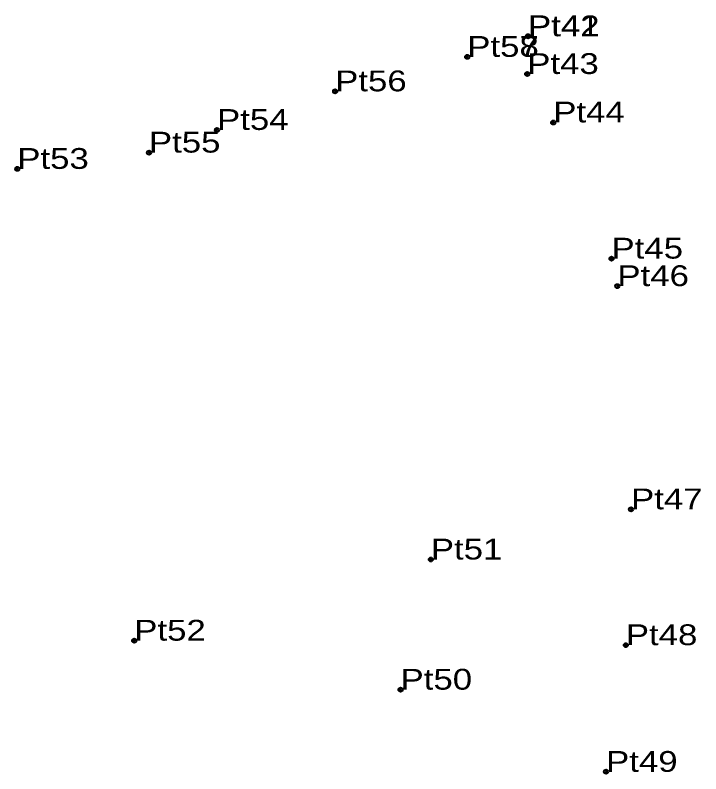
# Model space of a CAD drawing. Header units: metres. Extents: x 550355 to 551961, y 1837595 to 1839938.
# Drawn here: x 550354.5 to 550413.8, y 1837594.5 to 1837660.2 of the extents above; entities that cross this region are included whole.
import ezdxf

# ---------------------------------------------------------------- set-up
doc = ezdxf.new("R2010")
doc.units = ezdxf.units.M
doc.header["$LTSCALE"] = 0.72
doc.header["$PDMODE"] = 32
doc.header["$PDSIZE"] = 0.36
doc.layers.add('12', color=7, linetype='Continuous')
doc.layers.add('7', color=7, linetype='Continuous')

msp = doc.modelspace()

# ---------------------------------------------------------------- linework, layer by layer
at = {"layer": '7'}
for p in [(550398.87, 1837658.34), (550398.88, 1837658.33), (550393.62, 1837656.55), (550398.81, 1837655.07), (550382.19, 1837653.57), (550401.06, 1837650.87), (550371.97, 1837650.23), (550366.09, 1837648.27), (550354.69, 1837646.86), (550406.1, 1837639.1), (550406.61, 1837636.72), (550407.79, 1837617.41), (550390.47, 1837613.07), (550364.81, 1837606.05), (550407.34, 1837605.66), (550387.85, 1837601.81), (550405.63, 1837594.71)]:
    msp.add_point(p, dxfattribs=at)

# ---------------------------------------------------------------- texts
at = {"layer": '12', "width": 1.25}
for s, p in [('Pt41', (550398.87, 1837658.34)), ('Pt42', (550398.88, 1837658.33)), ('Pt58', (550393.62, 1837656.55)), ('Pt57', (550393.62, 1837656.55)), ('Pt43', (550398.81, 1837655.07)), ('Pt56', (550382.19, 1837653.57)), ('Pt44', (550401.06, 1837650.88)), ('Pt54', (550371.97, 1837650.23)), ('Pt55', (550366.08, 1837648.27)), ('Pt53', (550354.69, 1837646.86)), ('Pt45', (550406.1, 1837639.1)), ('Pt46', (550406.61, 1837636.72)), ('Pt47', (550407.79, 1837617.41)), ('Pt51', (550390.47, 1837613.07)), ('Pt52', (550364.81, 1837606.05)), ('Pt48', (550407.34, 1837605.66)), ('Pt50', (550387.85, 1837601.81)), ('Pt49', (550405.63, 1837594.7))]:
    msp.add_text(s, height=1.8, dxfattribs=at).set_placement(p)

doc.saveas('drawing.dxf')
